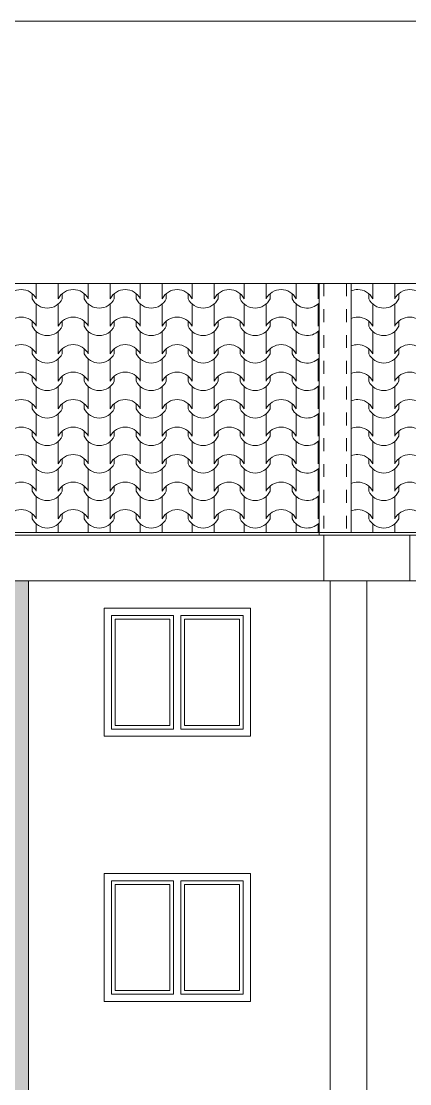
# Model space of a CAD drawing. Header units: millimetres. Extents: x 2791058 to 2855058, y -67651 to -18651.
# Drawn here: x 2814885 to 2819137, y -30269 to -18651 of the extents above; entities that cross this region are included whole.
import ezdxf

# ---------------------------------------------------------------- set-up
doc = ezdxf.new("R2010")
doc.units = ezdxf.units.MM
doc.header["$MEASUREMENT"] = 0
doc.linetypes.add('Dashed', pattern=[282.222223, 141.111112, -141.111112])
doc.linetypes.add('Hidden Line', pattern=[195.611112, 141.111112, -54.5])
doc.layers.add('Exterior walls', color=7, linetype='Continuous')
for name, color, linetype, lineweight in [('Exterior walls_Pen_No__1', 7, 'Continuous', 0), ('Lines_Pen_No__20', 1, 'Continuous', 0), ('Shell - Roof_Pen_No__21', 7, 'Continuous', 0), ('Structural - Bearing_Pen_No__1', 7, 'Continuous', 0)]:
    doc.layers.add(name, color=color, linetype=linetype, lineweight=lineweight)
doc.layers.add('Structural - Bearing_Pen_No__62', color=7, linetype='Continuous', lineweight=0, true_color=0xaaaaaa)

# ---------------------------------------------------------------- blocks, each defined once
blk = doc.blocks.new('*X2', base_point=(2247654, -76425))
at = {"layer": 'Structural - Bearing_Pen_No__62', "color": 253, "linetype": 'Continuous', "lineweight": 0, "true_color": 0xaaaaaa}
for p, q in [((2815049, -21518), (2815049, -21564)), ((2815049, -21564), (2815049, -21686)), ((2815290, -21518), (2815290, -21564)), ((2815290, -21564), (2815290, -21686)), ((2815618, -21518), (2815618, -21564)), ((2815618, -21564), (2815618, -21686)), ((2815859, -21518), (2815859, -21564)), ((2815859, -21564), (2815859, -21686)), ((2816187, -21518), (2816187, -21564)), ((2816187, -21564), (2816187, -21686)), ((2816428, -21518), (2816428, -21564)), ((2816428, -21564), (2816428, -21686)), ((2816756, -21518), (2816756, -21564)), ((2816756, -21564), (2816756, -21686)), ((2816997, -21518), (2816997, -21564)), ((2816997, -21564), (2816997, -21686)), ((2817325, -21518), (2817325, -21564)), ((2817325, -21564), (2817325, -21686)), ((2817566, -21518), (2817566, -21564)), ((2817566, -21564), (2817566, -21686)), ((2817894, -21518), (2817894, -21564)), ((2817894, -21564), (2817894, -21686)), ((2818135, -21518), (2818135, -21564)), ((2818135, -21564), (2818135, -21686)), ((2815005, -21630), (2815005, -21686)), ((2815334, -21630), (2815334, -21686)), ((2815574, -21630), (2815574, -21686)), ((2815903, -21630), (2815903, -21686)), ((2816143, -21630), (2816143, -21686)), ((2816472, -21630), (2816472, -21686)), ((2816712, -21630), (2816712, -21686)), ((2817041, -21630), (2817041, -21686)), ((2817281, -21630), (2817281, -21686)), ((2817610, -21630), (2817610, -21686)), ((2817850, -21630), (2817850, -21686)), ((2815049, -21743), (2815049, -21865)), ((2815290, -21743), (2815290, -21865)), ((2815618, -21743), (2815618, -21865)), ((2815859, -21743), (2815859, -21865)), ((2816187, -21743), (2816187, -21865)), ((2816428, -21743), (2816428, -21865)), ((2816756, -21743), (2816756, -21865)), ((2816997, -21743), (2816997, -21865)), ((2817325, -21743), (2817325, -21865)), ((2817566, -21743), (2817566, -21865)), ((2817894, -21743), (2817894, -21865)), ((2818135, -21743), (2818135, -21865)), ((2815005, -21931), (2815005, -21987)), ((2815049, -21865), (2815049, -21987)), ((2815290, -21865), (2815290, -21987)), ((2815334, -21931), (2815334, -21987)), ((2815574, -21931), (2815574, -21987)), ((2815618, -21865), (2815618, -21987)), ((2815859, -21865), (2815859, -21987)), ((2815903, -21931), (2815903, -21987)), ((2816143, -21931), (2816143, -21987)), ((2816187, -21865), (2816187, -21987)), ((2816428, -21865), (2816428, -21987)), ((2816472, -21931), (2816472, -21987)), ((2816712, -21931), (2816712, -21987)), ((2816756, -21865), (2816756, -21987)), ((2816997, -21865), (2816997, -21987)), ((2817041, -21931), (2817041, -21987)), ((2817281, -21931), (2817281, -21987)), ((2817325, -21865), (2817325, -21987)), ((2817566, -21865), (2817566, -21987)), ((2817610, -21931), (2817610, -21987)), ((2817850, -21931), (2817850, -21987)), ((2817894, -21865), (2817894, -21987)), ((2818135, -21865), (2818135, -21987)), ((2815049, -22044), (2815049, -22166)), ((2815290, -22044), (2815290, -22166)), ((2815618, -22044), (2815618, -22166)), ((2815859, -22044), (2815859, -22166)), ((2816187, -22044), (2816187, -22166)), ((2816428, -22044), (2816428, -22166)), ((2816756, -22044), (2816756, -22166)), ((2816997, -22044), (2816997, -22166)), ((2817325, -22044), (2817325, -22166)), ((2817566, -22044), (2817566, -22166)), ((2817894, -22044), (2817894, -22166)), ((2818135, -22044), (2818135, -22166)), ((2815049, -22166), (2815049, -22288)), ((2815290, -22166), (2815290, -22288)), ((2815618, -22166), (2815618, -22288)), ((2815859, -22166), (2815859, -22288)), ((2816187, -22166), (2816187, -22288)), ((2816428, -22166), (2816428, -22288)), ((2816756, -22166), (2816756, -22288)), ((2816997, -22166), (2816997, -22288)), ((2817325, -22166), (2817325, -22288)), ((2817566, -22166), (2817566, -22288)), ((2817894, -22166), (2817894, -22288)), ((2818135, -22166), (2818135, -22288)), ((2815005, -22232), (2815005, -22288)), ((2815334, -22232), (2815334, -22288)), ((2815574, -22232), (2815574, -22288)), ((2815903, -22232), (2815903, -22288)), ((2816143, -22232), (2816143, -22288)), ((2816472, -22232), (2816472, -22288)), ((2816712, -22232), (2816712, -22288)), ((2817041, -22232), (2817041, -22288)), ((2817281, -22232), (2817281, -22288)), ((2817610, -22232), (2817610, -22288)), ((2817850, -22232), (2817850, -22288)), ((2815049, -22344), (2815049, -22466)), ((2815290, -22344), (2815290, -22466)), ((2815618, -22344), (2815618, -22466)), ((2815859, -22344), (2815859, -22466)), ((2816187, -22344), (2816187, -22466)), ((2816428, -22344), (2816428, -22466)), ((2816756, -22344), (2816756, -22466)), ((2816997, -22344), (2816997, -22466)), ((2817325, -22344), (2817325, -22466)), ((2817566, -22344), (2817566, -22466)), ((2817894, -22344), (2817894, -22466)), ((2818135, -22344), (2818135, -22466)), ((2815005, -22532), (2815005, -22588)), ((2815049, -22466), (2815049, -22588)), ((2815290, -22466), (2815290, -22588)), ((2815334, -22532), (2815334, -22588)), ((2815574, -22532), (2815574, -22588)), ((2815618, -22466), (2815618, -22588)), ((2815859, -22466), (2815859, -22588)), ((2815903, -22532), (2815903, -22588)), ((2816143, -22532), (2816143, -22588)), ((2816187, -22466), (2816187, -22588)), ((2816428, -22466), (2816428, -22588)), ((2816472, -22532), (2816472, -22588)), ((2816712, -22532), (2816712, -22588)), ((2816756, -22466), (2816756, -22588)), ((2816997, -22466), (2816997, -22588)), ((2817041, -22532), (2817041, -22588)), ((2817281, -22532), (2817281, -22588)), ((2817325, -22466), (2817325, -22588)), ((2817566, -22466), (2817566, -22588)), ((2817610, -22532), (2817610, -22588)), ((2817850, -22532), (2817850, -22588)), ((2817894, -22466), (2817894, -22588)), ((2818135, -22466), (2818135, -22588)), ((2815049, -22645), (2815049, -22767)), ((2815290, -22645), (2815290, -22767)), ((2815618, -22645), (2815618, -22767)), ((2815859, -22645), (2815859, -22767)), ((2816187, -22645), (2816187, -22767)), ((2816428, -22645), (2816428, -22767)), ((2816756, -22645), (2816756, -22767)), ((2816997, -22645), (2816997, -22767)), ((2817325, -22645), (2817325, -22767)), ((2817566, -22645), (2817566, -22767)), ((2817894, -22645), (2817894, -22767)), ((2818135, -22645), (2818135, -22767)), ((2815049, -22767), (2815049, -22889)), ((2815290, -22767), (2815290, -22889)), ((2815618, -22767), (2815618, -22889)), ((2815859, -22767), (2815859, -22889)), ((2816187, -22767), (2816187, -22889)), ((2816428, -22767), (2816428, -22889)), ((2816756, -22767), (2816756, -22889)), ((2816997, -22767), (2816997, -22889)), ((2817325, -22767), (2817325, -22889)), ((2817566, -22767), (2817566, -22889)), ((2817894, -22767), (2817894, -22889)), ((2818135, -22767), (2818135, -22889)), ((2815005, -22833), (2815005, -22889)), ((2815334, -22833), (2815334, -22889)), ((2815574, -22833), (2815574, -22889)), ((2815903, -22833), (2815903, -22889)), ((2816143, -22833), (2816143, -22889)), ((2816472, -22833), (2816472, -22889)), ((2816712, -22833), (2816712, -22889)), ((2817041, -22833), (2817041, -22889)), ((2817281, -22833), (2817281, -22889)), ((2817610, -22833), (2817610, -22889)), ((2817850, -22833), (2817850, -22889)), ((2815049, -22946), (2815049, -23068)), ((2815290, -22946), (2815290, -23068)), ((2815618, -22946), (2815618, -23068)), ((2815859, -22946), (2815859, -23068)), ((2816187, -22946), (2816187, -23068)), ((2816428, -22946), (2816428, -23068)), ((2816756, -22946), (2816756, -23068)), ((2816997, -22946), (2816997, -23068)), ((2817325, -22946), (2817325, -23068)), ((2817566, -22946), (2817566, -23068)), ((2817894, -22946), (2817894, -23068)), ((2818135, -22946), (2818135, -23068)), ((2815049, -23068), (2815049, -23190)), ((2815290, -23068), (2815290, -23190)), ((2815618, -23068), (2815618, -23190)), ((2815859, -23068), (2815859, -23190)), ((2816187, -23068), (2816187, -23190)), ((2816428, -23068), (2816428, -23190)), ((2816756, -23068), (2816756, -23190)), ((2816997, -23068), (2816997, -23190)), ((2817325, -23068), (2817325, -23190)), ((2817566, -23068), (2817566, -23190)), ((2817894, -23068), (2817894, -23190)), ((2818135, -23068), (2818135, -23190)), ((2815005, -23134), (2815005, -23190)), ((2815334, -23134), (2815334, -23190)), ((2815574, -23134), (2815574, -23190)), ((2815903, -23134), (2815903, -23190)), ((2816143, -23134), (2816143, -23190)), ((2816472, -23134), (2816472, -23190)), ((2816712, -23134), (2816712, -23190)), ((2817041, -23134), (2817041, -23190)), ((2817281, -23134), (2817281, -23190)), ((2817610, -23134), (2817610, -23190)), ((2817850, -23134), (2817850, -23190)), ((2815049, -23246), (2815049, -23368)), ((2815290, -23246), (2815290, -23368)), ((2815618, -23246), (2815618, -23368)), ((2815859, -23246), (2815859, -23368)), ((2816187, -23246), (2816187, -23368)), ((2816428, -23246), (2816428, -23368)), ((2816756, -23246), (2816756, -23368)), ((2816997, -23246), (2816997, -23368)), ((2817325, -23246), (2817325, -23368)), ((2817566, -23246), (2817566, -23368)), ((2817894, -23246), (2817894, -23368)), ((2818135, -23246), (2818135, -23368)), ((2815005, -23434), (2815005, -23490)), ((2815049, -23368), (2815049, -23490)), ((2815290, -23368), (2815290, -23490)), ((2815334, -23434), (2815334, -23490)), ((2815574, -23434), (2815574, -23490)), ((2815618, -23368), (2815618, -23490)), ((2815859, -23368), (2815859, -23490)), ((2815903, -23434), (2815903, -23490)), ((2816143, -23434), (2816143, -23490)), ((2816187, -23368), (2816187, -23490)), ((2816428, -23368), (2816428, -23490)), ((2816472, -23434), (2816472, -23490)), ((2816712, -23434), (2816712, -23490)), ((2816756, -23368), (2816756, -23490)), ((2816997, -23368), (2816997, -23490)), ((2817041, -23434), (2817041, -23490)), ((2817281, -23434), (2817281, -23490)), ((2817325, -23368), (2817325, -23490)), ((2817566, -23368), (2817566, -23490)), ((2817610, -23434), (2817610, -23490)), ((2817850, -23434), (2817850, -23490)), ((2817894, -23368), (2817894, -23490)), ((2818135, -23368), (2818135, -23490)), ((2815049, -23547), (2815049, -23669)), ((2815290, -23547), (2815290, -23669)), ((2815618, -23547), (2815618, -23669)), ((2815859, -23547), (2815859, -23669)), ((2816187, -23547), (2816187, -23669)), ((2816428, -23547), (2816428, -23669)), ((2816756, -23547), (2816756, -23669)), ((2816997, -23547), (2816997, -23669)), ((2817325, -23547), (2817325, -23669)), ((2817566, -23547), (2817566, -23669)), ((2817894, -23547), (2817894, -23669)), ((2818135, -23547), (2818135, -23669)), ((2815049, -23669), (2815049, -23791)), ((2815290, -23669), (2815290, -23791)), ((2815618, -23669), (2815618, -23791)), ((2815859, -23669), (2815859, -23791)), ((2816187, -23669), (2816187, -23791)), ((2816428, -23669), (2816428, -23791)), ((2816756, -23669), (2816756, -23791)), ((2816997, -23669), (2816997, -23791)), ((2817325, -23669), (2817325, -23791)), ((2817566, -23669), (2817566, -23791)), ((2817894, -23669), (2817894, -23791)), ((2818135, -23669), (2818135, -23791)), ((2815005, -23735), (2815005, -23791)), ((2815334, -23735), (2815334, -23791)), ((2815574, -23735), (2815574, -23791)), ((2815903, -23735), (2815903, -23791)), ((2816143, -23735), (2816143, -23791)), ((2816472, -23735), (2816472, -23791)), ((2816712, -23735), (2816712, -23791)), ((2817041, -23735), (2817041, -23791)), ((2817281, -23735), (2817281, -23791)), ((2817610, -23735), (2817610, -23791)), ((2817850, -23735), (2817850, -23791)), ((2815049, -23848), (2815049, -23970)), ((2815290, -23848), (2815290, -23970)), ((2815618, -23848), (2815618, -23970)), ((2815859, -23848), (2815859, -23970)), ((2816187, -23848), (2816187, -23970)), ((2816428, -23848), (2816428, -23970)), ((2816756, -23848), (2816756, -23970)), ((2816997, -23848), (2816997, -23970)), ((2817325, -23848), (2817325, -23970)), ((2817566, -23848), (2817566, -23970)), ((2817894, -23848), (2817894, -23970)), ((2818135, -23848), (2818135, -23970)), ((2815005, -24036), (2815005, -24092)), ((2815049, -23970), (2815049, -24092)), ((2815290, -23970), (2815290, -24092)), ((2815334, -24036), (2815334, -24092)), ((2815574, -24036), (2815574, -24092)), ((2815618, -23970), (2815618, -24092)), ((2815859, -23970), (2815859, -24092)), ((2815903, -24036), (2815903, -24092)), ((2816143, -24036), (2816143, -24092)), ((2816187, -23970), (2816187, -24092)), ((2816428, -23970), (2816428, -24092)), ((2816472, -24036), (2816472, -24092)), ((2816712, -24036), (2816712, -24092)), ((2816756, -23970), (2816756, -24092)), ((2816997, -23970), (2816997, -24092)), ((2817041, -24036), (2817041, -24092)), ((2817281, -24036), (2817281, -24092)), ((2817325, -23970), (2817325, -24092)), ((2817566, -23970), (2817566, -24092)), ((2817610, -24036), (2817610, -24092)), ((2817850, -24036), (2817850, -24092)), ((2817894, -23970), (2817894, -24092)), ((2818135, -23970), (2818135, -24092)), ((2815049, -24148), (2815049, -24240)), ((2815290, -24148), (2815290, -24240)), ((2815618, -24148), (2815618, -24240)), ((2815859, -24148), (2815859, -24240)), ((2816187, -24148), (2816187, -24240)), ((2816428, -24148), (2816428, -24240)), ((2816756, -24148), (2816756, -24240)), ((2816997, -24148), (2816997, -24240)), ((2817325, -24148), (2817325, -24240)), ((2817566, -24148), (2817566, -24240)), ((2817894, -24148), (2817894, -24240)), ((2818135, -24148), (2818135, -24240))]:
    blk.add_line(p, q, dxfattribs=at)
for centre, radius, start, end in [((2814886, -21770), 185, 90.1705, 153.0115), ((2814885, -21770), 185, 26.9885, 89.8295), ((2815455, -21770), 185, 90.1705, 153.0115), ((2815454, -21770), 185, 26.9885, 89.8295), ((2816024, -21770), 185, 90.1705, 153.0115), ((2816023, -21770), 185, 26.9885, 89.8295), ((2816593, -21770), 185, 90.1705, 153.0115), ((2816591, -21770), 185, 26.9885, 89.8295), ((2817162, -21770), 185, 90.1705, 153.0115), ((2817160, -21770), 185, 26.9885, 89.8295), ((2817730, -21770), 185, 90.1705, 153.0115), ((2817729, -21770), 185, 26.9885, 89.8295), ((2815170, -21604), 184, 206.7044, 333.2956), ((2815739, -21604), 184, 206.7044, 333.2956), ((2816308, -21604), 184, 206.7044, 333.2956), ((2816876, -21604), 184, 206.7044, 333.2956), ((2817445, -21604), 184, 206.7044, 333.2956), ((2818014, -21604), 184, 206.7044, 315.1812), ((2818299, -21770), 185, 146.7252, 153.0115), ((2814886, -22071), 185, 90.1705, 153.0115), ((2814885, -22071), 185, 26.9885, 89.8295), ((2815455, -22071), 185, 90.1705, 153.0115), ((2815454, -22071), 185, 26.9885, 89.8295), ((2816024, -22071), 185, 90.1705, 153.0115), ((2816023, -22071), 185, 26.9885, 89.8295), ((2816593, -22071), 185, 90.1705, 153.0115), ((2816591, -22071), 185, 26.9885, 89.8295), ((2817162, -22071), 185, 90.1705, 153.0115), ((2817160, -22071), 185, 26.9885, 89.8295), ((2817730, -22071), 185, 90.1705, 153.0115), ((2817729, -22071), 185, 26.9885, 89.8295), ((2815170, -21904), 184, 206.7044, 333.2956), ((2815739, -21904), 184, 206.7044, 333.2956), ((2816308, -21904), 184, 206.7044, 333.2956), ((2816876, -21904), 184, 206.7044, 333.2956), ((2817445, -21904), 184, 206.7044, 333.2956), ((2818014, -21904), 184, 206.7044, 315.1812), ((2818299, -22071), 185, 146.7252, 153.0115), ((2814886, -22372), 185, 90.1705, 153.0115), ((2814885, -22372), 185, 26.9885, 89.8295), ((2815455, -22372), 185, 90.1705, 153.0115), ((2815454, -22372), 185, 26.9885, 89.8295), ((2816024, -22372), 185, 90.1705, 153.0115), ((2816023, -22372), 185, 26.9885, 89.8295), ((2816593, -22372), 185, 90.1705, 153.0115), ((2816591, -22372), 185, 26.9885, 89.8295), ((2817162, -22372), 185, 90.1705, 153.0115), ((2817160, -22372), 185, 26.9885, 89.8295), ((2817730, -22372), 185, 90.1705, 153.0115), ((2817729, -22372), 185, 26.9885, 89.8295), ((2815170, -22205), 184, 206.7044, 333.2956), ((2815739, -22205), 184, 206.7044, 333.2956), ((2816308, -22205), 184, 206.7044, 333.2956), ((2816876, -22205), 184, 206.7044, 333.2956), ((2817445, -22205), 184, 206.7044, 333.2956), ((2818014, -22205), 184, 206.7044, 315.1812), ((2818299, -22372), 185, 146.7252, 153.0115), ((2814886, -22672), 185, 90.1705, 153.0115), ((2814885, -22672), 185, 26.9885, 89.8295), ((2815455, -22672), 185, 90.1705, 153.0115), ((2815454, -22672), 185, 26.9885, 89.8295), ((2816024, -22672), 185, 90.1705, 153.0115), ((2816023, -22672), 185, 26.9885, 89.8295), ((2816593, -22672), 185, 90.1705, 153.0115), ((2816591, -22672), 185, 26.9885, 89.8295), ((2817162, -22672), 185, 90.1705, 153.0115), ((2817160, -22672), 185, 26.9885, 89.8295), ((2817730, -22672), 185, 90.1705, 153.0115), ((2817729, -22672), 185, 26.9885, 89.8295), ((2815170, -22506), 184, 206.7044, 333.2956), ((2815739, -22506), 184, 206.7044, 333.2956), ((2816308, -22506), 184, 206.7044, 333.2956), ((2816876, -22506), 184, 206.7044, 333.2956), ((2817445, -22506), 184, 206.7044, 333.2956), ((2818014, -22506), 184, 206.7044, 315.1812), ((2818299, -22672), 185, 146.7252, 153.0115), ((2814886, -22973), 185, 90.1705, 153.0115), ((2814885, -22973), 185, 26.9885, 89.8295), ((2815455, -22973), 185, 90.1705, 153.0115), ((2815454, -22973), 185, 26.9885, 89.8295), ((2816024, -22973), 185, 90.1705, 153.0115), ((2816023, -22973), 185, 26.9885, 89.8295), ((2816593, -22973), 185, 90.1705, 153.0115), ((2816591, -22973), 185, 26.9885, 89.8295), ((2817162, -22973), 185, 90.1705, 153.0115), ((2817160, -22973), 185, 26.9885, 89.8295), ((2817730, -22973), 185, 90.1705, 153.0115), ((2817729, -22973), 185, 26.9885, 89.8295), ((2818299, -22973), 185, 146.7252, 153.0115), ((2815170, -22806), 184, 206.7044, 333.2956), ((2815739, -22806), 184, 206.7044, 333.2956), ((2816308, -22806), 184, 206.7044, 333.2956), ((2816876, -22806), 184, 206.7044, 333.2956), ((2817445, -22806), 184, 206.7044, 333.2956), ((2818014, -22806), 184, 206.7044, 315.1812), ((2814886, -23274), 185, 90.1705, 153.0115), ((2814885, -23274), 185, 26.9885, 89.8295), ((2815455, -23274), 185, 90.1705, 153.0115), ((2815454, -23274), 185, 26.9885, 89.8295), ((2816024, -23274), 185, 90.1705, 153.0115), ((2816023, -23274), 185, 26.9885, 89.8295), ((2816593, -23274), 185, 90.1705, 153.0115), ((2816591, -23274), 185, 26.9885, 89.8295), ((2817162, -23274), 185, 90.1705, 153.0115), ((2817160, -23274), 185, 26.9885, 89.8295), ((2817730, -23274), 185, 90.1705, 153.0115), ((2817729, -23274), 185, 26.9885, 89.8295), ((2815170, -23107), 184, 206.7044, 333.2956), ((2815739, -23107), 184, 206.7044, 333.2956), ((2816308, -23107), 184, 206.7044, 333.2956), ((2816876, -23107), 184, 206.7044, 333.2956), ((2817445, -23107), 184, 206.7044, 333.2956), ((2818014, -23107), 184, 206.7044, 315.1812), ((2818299, -23274), 185, 146.7252, 153.0115), ((2814886, -23574), 185, 90.1705, 153.0115), ((2814885, -23574), 185, 26.9885, 89.8295), ((2815455, -23574), 185, 90.1705, 153.0115), ((2815454, -23574), 185, 26.9885, 89.8295), ((2816024, -23574), 185, 90.1705, 153.0115), ((2816023, -23574), 185, 26.9885, 89.8295), ((2816593, -23574), 185, 90.1705, 153.0115), ((2816591, -23574), 185, 26.9885, 89.8295), ((2817162, -23574), 185, 90.1705, 153.0115), ((2817160, -23574), 185, 26.9885, 89.8295), ((2817730, -23574), 185, 90.1705, 153.0115), ((2817729, -23574), 185, 26.9885, 89.8295), ((2815170, -23408), 184, 206.7044, 333.2956), ((2815739, -23408), 184, 206.7044, 333.2956), ((2816308, -23408), 184, 206.7044, 333.2956), ((2816876, -23408), 184, 206.7044, 333.2956), ((2817445, -23408), 184, 206.7044, 333.2956), ((2818014, -23408), 184, 206.7044, 315.1812), ((2818299, -23574), 185, 146.7252, 153.0115), ((2814886, -23875), 185, 90.1705, 153.0115), ((2814885, -23875), 185, 26.9885, 89.8295), ((2815455, -23875), 185, 90.1705, 153.0115), ((2815454, -23875), 185, 26.9885, 89.8295), ((2816024, -23875), 185, 90.1705, 153.0115), ((2816023, -23875), 185, 26.9885, 89.8295), ((2816593, -23875), 185, 90.1705, 153.0115), ((2816591, -23875), 185, 26.9885, 89.8295), ((2817162, -23875), 185, 90.1705, 153.0115), ((2817160, -23875), 185, 26.9885, 89.8295), ((2817730, -23875), 185, 90.1705, 153.0115), ((2817729, -23875), 185, 26.9885, 89.8295), ((2815170, -23708), 184, 206.7044, 333.2956), ((2815739, -23708), 184, 206.7044, 333.2956), ((2816308, -23708), 184, 206.7044, 333.2956), ((2816876, -23708), 184, 206.7044, 333.2956), ((2817445, -23708), 184, 206.7044, 333.2956), ((2818014, -23708), 184, 206.7044, 315.1812), ((2818299, -23875), 185, 146.7252, 153.0115), ((2814886, -24176), 185, 90.1705, 153.0115), ((2814885, -24176), 185, 26.9885, 89.8295), ((2815455, -24176), 185, 90.1705, 153.0115), ((2815454, -24176), 185, 26.9885, 89.8295), ((2816024, -24176), 185, 90.1705, 153.0115), ((2816023, -24176), 185, 26.9885, 89.8295), ((2816593, -24176), 185, 90.1705, 153.0115), ((2816591, -24176), 185, 26.9885, 89.8295), ((2817162, -24176), 185, 90.1705, 153.0115), ((2817160, -24176), 185, 26.9885, 89.8295), ((2817730, -24176), 185, 90.1705, 153.0115), ((2817729, -24176), 185, 26.9885, 89.8295), ((2815170, -24009), 184, 206.7044, 333.2956), ((2815739, -24009), 184, 206.7044, 333.2956), ((2816308, -24009), 184, 206.7044, 333.2956), ((2816876, -24009), 184, 206.7044, 333.2956), ((2817445, -24009), 184, 206.7044, 333.2956), ((2818014, -24009), 184, 206.7044, 315.1812), ((2818299, -24176), 185, 146.7252, 153.0115)]:
    blk.add_arc(centre, radius, start, end, dxfattribs=at)
blk = doc.blocks.new('Fill_1', base_point=(2247654, -74425))
at = {"layer": 'Structural - Bearing_Pen_No__1', "color": 7, "linetype": 'Continuous', "lineweight": 0}
for p, q in [((2818145, -21518), (2809637, -21518)), ((2818145, -24240), (2818145, -21518)), ((2802987, -24240), (2818145, -24240))]:
    blk.add_line(p, q, dxfattribs=at)
at = {"layer": 'Structural - Bearing_Pen_No__62', "color": 253, "linetype": 'Continuous', "lineweight": 0, "true_color": 0xaaaaaa}
blk.add_blockref('*X2', (2247654, -76425), dxfattribs=at)
blk = doc.blocks.new('*X4', base_point=(2247654, -76425))
at = {"layer": 'Structural - Bearing_Pen_No__62', "color": 253, "linetype": 'Continuous', "lineweight": 0, "true_color": 0xaaaaaa}
for p, q in [((2818732, -21518), (2818732, -21564)), ((2818732, -21564), (2818732, -21686)), ((2818973, -21518), (2818973, -21564)), ((2818973, -21564), (2818973, -21686)), ((2818688, -21630), (2818688, -21686)), ((2819017, -21630), (2819017, -21686)), ((2818732, -21743), (2818732, -21865)), ((2818973, -21743), (2818973, -21865)), ((2818688, -21931), (2818688, -21987)), ((2818732, -21865), (2818732, -21987)), ((2818973, -21865), (2818973, -21987)), ((2819017, -21931), (2819017, -21987)), ((2818732, -22044), (2818732, -22166)), ((2818973, -22044), (2818973, -22166)), ((2818732, -22166), (2818732, -22288)), ((2818973, -22166), (2818973, -22288)), ((2818688, -22232), (2818688, -22288)), ((2819017, -22232), (2819017, -22288)), ((2818732, -22344), (2818732, -22466)), ((2818973, -22344), (2818973, -22466)), ((2818688, -22532), (2818688, -22588)), ((2818732, -22466), (2818732, -22588)), ((2818973, -22466), (2818973, -22588)), ((2819017, -22532), (2819017, -22588)), ((2818732, -22645), (2818732, -22767)), ((2818973, -22645), (2818973, -22767)), ((2818732, -22767), (2818732, -22889)), ((2818973, -22767), (2818973, -22889)), ((2818688, -22833), (2818688, -22889)), ((2819017, -22833), (2819017, -22889)), ((2818732, -22946), (2818732, -23068)), ((2818973, -22946), (2818973, -23068)), ((2818732, -23068), (2818732, -23190)), ((2818973, -23068), (2818973, -23190)), ((2818688, -23134), (2818688, -23190)), ((2819017, -23134), (2819017, -23190)), ((2818732, -23246), (2818732, -23368)), ((2818973, -23246), (2818973, -23368)), ((2818688, -23434), (2818688, -23490)), ((2818732, -23368), (2818732, -23490)), ((2818973, -23368), (2818973, -23490)), ((2819017, -23434), (2819017, -23490)), ((2818732, -23547), (2818732, -23669)), ((2818973, -23547), (2818973, -23669)), ((2818732, -23669), (2818732, -23791)), ((2818973, -23669), (2818973, -23791)), ((2818688, -23735), (2818688, -23791)), ((2819017, -23735), (2819017, -23791)), ((2818732, -23848), (2818732, -23970)), ((2818973, -23848), (2818973, -23970)), ((2818688, -24036), (2818688, -24092)), ((2818732, -23970), (2818732, -24092)), ((2818973, -23970), (2818973, -24092)), ((2819017, -24036), (2819017, -24092)), ((2818732, -24148), (2818732, -24240)), ((2818973, -24148), (2818973, -24240))]:
    blk.add_line(p, q, dxfattribs=at)
for centre, radius, start, end in [((2818569, -21770), 185, 90.1705, 113.4973), ((2818567, -21770), 185, 26.9885, 89.8295), ((2819138, -21770), 185, 90.1705, 153.0115), ((2819136, -21770), 185, 26.9885, 89.8295), ((2818852, -21604), 184, 206.7044, 333.2956), ((2818569, -22071), 185, 90.1705, 113.4973), ((2818567, -22071), 185, 26.9885, 89.8295), ((2819138, -22071), 185, 90.1705, 153.0115), ((2819136, -22071), 185, 26.9885, 89.8295), ((2818852, -21904), 184, 206.7044, 333.2956), ((2818569, -22372), 185, 90.1705, 113.4973), ((2818567, -22372), 185, 26.9885, 89.8295), ((2819138, -22372), 185, 90.1705, 153.0115), ((2819136, -22372), 185, 26.9885, 89.8295), ((2818852, -22205), 184, 206.7044, 333.2956), ((2818569, -22672), 185, 90.1705, 113.4973), ((2818567, -22672), 185, 26.9885, 89.8295), ((2819138, -22672), 185, 90.1705, 153.0115), ((2819136, -22672), 185, 26.9885, 89.8295), ((2818852, -22506), 184, 206.7044, 333.2956), ((2818569, -22973), 185, 90.1705, 113.4973), ((2818567, -22973), 185, 26.9885, 89.8295), ((2819138, -22973), 185, 90.1705, 153.0115), ((2819136, -22973), 185, 26.9885, 89.8295), ((2818852, -22806), 184, 206.7044, 333.2956), ((2818569, -23274), 185, 90.1705, 113.4973), ((2818567, -23274), 185, 26.9885, 89.8295), ((2819138, -23274), 185, 90.1705, 153.0115), ((2819136, -23274), 185, 26.9885, 89.8295), ((2818852, -23107), 184, 206.7044, 333.2956), ((2818569, -23574), 185, 90.1705, 113.4973), ((2818567, -23574), 185, 26.9885, 89.8295), ((2819138, -23574), 185, 90.1705, 153.0115), ((2819136, -23574), 185, 26.9885, 89.8295), ((2818852, -23408), 184, 206.7044, 333.2956), ((2818569, -23875), 185, 90.1705, 113.4973), ((2818567, -23875), 185, 26.9885, 89.8295), ((2819138, -23875), 185, 90.1705, 153.0115), ((2819136, -23875), 185, 26.9885, 89.8295), ((2818852, -23708), 184, 206.7044, 333.2956), ((2818569, -24176), 185, 90.1705, 113.4973), ((2818567, -24176), 185, 26.9885, 89.8295), ((2819138, -24176), 185, 90.1705, 153.0115), ((2819136, -24176), 185, 26.9885, 89.8295), ((2818852, -24009), 184, 206.7044, 333.2956)]:
    blk.add_arc(centre, radius, start, end, dxfattribs=at)
blk = doc.blocks.new('Fill_2', base_point=(2247654, -74425))
at = {"layer": 'Structural - Bearing_Pen_No__1', "color": 7, "linetype": 'Continuous', "lineweight": 0}
for p, q in [((2818495, -21518), (2818495, -23144)), ((2824485, -21518), (2818495, -21518)), ((2818495, -23144), (2818495, -24240)), ((2818495, -24240), (2834437, -24240))]:
    blk.add_line(p, q, dxfattribs=at)
at = {"layer": 'Structural - Bearing_Pen_No__62', "color": 253, "linetype": 'Continuous', "lineweight": 0, "true_color": 0xaaaaaa}
blk.add_blockref('*X4', (2247654, -76425), dxfattribs=at)
blk = doc.blocks.new('Wall_2', base_point=(2814888, -24770))
at = {"layer": 'Exterior walls', "linetype": 'Continuous', "lineweight": 0}
blk.add_hatch(color=255, dxfattribs=at).paths.add_polyline_path([(2814813, -24770), (2814813, -38982), (2814963, -38982), (2814963, -24770)])
at = {"layer": 'Exterior walls_Pen_No__1', "color": 7, "linetype": 'Continuous', "lineweight": 0, "flags": 128}
for points in [[(2814963, -24770), (2814813, -24770)], [(2814963, -38982), (2814963, -24770)]]:
    blk.add_lwpolyline(points, dxfattribs=at)

msp = doc.modelspace()

# ---------------------------------------------------------------- linework, layer by layer
at = {"layer": 'Lines_Pen_No__20', "color": 1, "linetype": 'Hidden Line', "lineweight": 0}
for p, q in [((2817393.022, -25070.404), (2815793.022, -25070.404)), ((2815793.022, -25210.404), (2815793.022, -25070.404)), ((2817393.022, -25210.404), (2817393.022, -25070.404)), ((2817393.022, -27970.404), (2815793.022, -27970.404)), ((2815793.022, -28110.404), (2815793.022, -27970.404)), ((2817393.022, -28110.404), (2817393.022, -27970.404))]:
    msp.add_line(p, q, dxfattribs=at)
at = {"layer": 'Lines_Pen_No__20', "color": 1, "linetype": 'Continuous', "lineweight": 0}
for p, q in [((2816513.022, -26350.404), (2816513.022, -25190.404)), ((2816553.022, -26390.404), (2816553.022, -25150.404)), ((2816633.022, -26390.404), (2816633.022, -25150.404)), ((2816673.022, -26350.404), (2816673.022, -25190.404)), ((2816513.022, -29250.404), (2816513.022, -28090.404)), ((2816553.022, -29290.404), (2816553.022, -28050.404)), ((2816633.022, -29290.404), (2816633.022, -28050.404)), ((2816673.022, -29250.404), (2816673.022, -28090.404))]:
    msp.add_line(p, q, dxfattribs=at)
for points in [[(2815793.022, -26470.404), (2817393.022, -26470.404), (2817393.022, -25070.404), (2815793.022, -25070.404)], [(2815793.022, -29370.404), (2817393.022, -29370.404), (2817393.022, -27970.404), (2815793.022, -27970.404)]]:
    msp.add_lwpolyline(points, close=True, dxfattribs=at)
for points in [[(2816553.022, -25150.404), (2815873.022, -25150.404), (2815873.022, -26390.404), (2816553.022, -26390.404)], [(2816513.022, -25190.404), (2815913.022, -25190.404), (2815913.022, -26350.404), (2816513.022, -26350.404)], [(2816633.022, -26390.404), (2817313.022, -26390.404), (2817313.022, -25150.404), (2816633.022, -25150.404)], [(2816673.022, -26350.404), (2817273.022, -26350.404), (2817273.022, -25190.404), (2816673.022, -25190.404)], [(2816553.022, -28050.404), (2815873.022, -28050.404), (2815873.022, -29290.404), (2816553.022, -29290.404)], [(2816513.022, -28090.404), (2815913.022, -28090.404), (2815913.022, -29250.404), (2816513.022, -29250.404)], [(2816633.022, -29290.404), (2817313.022, -29290.404), (2817313.022, -28050.404), (2816633.022, -28050.404)], [(2816673.022, -29250.404), (2817273.022, -29250.404), (2817273.022, -28090.404), (2816673.022, -28090.404)]]:
    msp.add_lwpolyline(points, dxfattribs=at)
at = {"layer": 'Shell - Roof_Pen_No__21', "color": 7, "linetype": 'Continuous', "lineweight": 0}
for p, q in [((2791057.579, -18651.285), (2855057.579, -18651.285)), ((2819136.976, -21517.948), (2809636.976, -21517.948)), ((2818144.831, -21517.948), (2818144.831, -24270.404)), ((2818494.831, -21517.948), (2818494.831, -24240.404)), ((2818555.295, -21517.948), (2824485.295, -21517.948)), ((2802686.976, -24240.404), (2819136.976, -24240.404)), ((2802686.976, -24270.404), (2819136.976, -24270.404)), ((2818194.831, -24270.404), (2818194.831, -24770.404)), ((2819136.976, -24240.404), (2834836.976, -24240.404)), ((2819136.976, -24770.404), (2819136.976, -24270.404)), ((2819136.976, -24270.404), (2834836.976, -24270.404)), ((2802736.976, -24770.404), (2819136.976, -24770.404)), ((2818266.976, -24770.404), (2818266.976, -39003.363)), ((2818666.976, -24770.404), (2818666.976, -40003.363)), ((2818666.976, -24770.404), (2818666.976, -40003.363)), ((2819136.976, -24770.404), (2834786.976, -24770.404)), ((2817393.022, -25070.404), (2815793.022, -25070.404)), ((2815793.022, -25070.404), (2815793.022, -26470.404)), ((2817393.022, -26470.404), (2817393.022, -25070.404)), ((2815793.022, -26470.404), (2817393.022, -26470.404)), ((2817393.022, -27970.404), (2815793.022, -27970.404)), ((2815793.022, -27970.404), (2815793.022, -29370.404)), ((2817393.022, -29370.404), (2817393.022, -27970.404)), ((2815793.022, -29370.404), (2817393.022, -29370.404))]:
    msp.add_line(p, q, dxfattribs=at)
at = {"layer": 'Shell - Roof_Pen_No__21', "color": 7, "linetype": 'Dashed', "lineweight": 0}
for p, q in [((2818194.831, -21517.948), (2818194.831, -24240.404)), ((2818444.831, -21517.948), (2818444.831, -24240.404))]:
    msp.add_line(p, q, dxfattribs=at)

# ---------------------------------------------------------------- block references
at = {"layer": 'Exterior walls', "color": 7, "lineweight": 0}
msp.add_blockref('Wall_2', (2814888.423, -24770.404), dxfattribs=at)
at = {"layer": 'Structural - Bearing_Pen_No__62', "color": 253, "linetype": 'Continuous', "lineweight": 0, "true_color": 0xaaaaaa}
for name in ['Fill_1', 'Fill_2']:
    msp.add_blockref(name, (2247653.822, -74424.967), dxfattribs=at)

doc.saveas('drawing.dxf')
